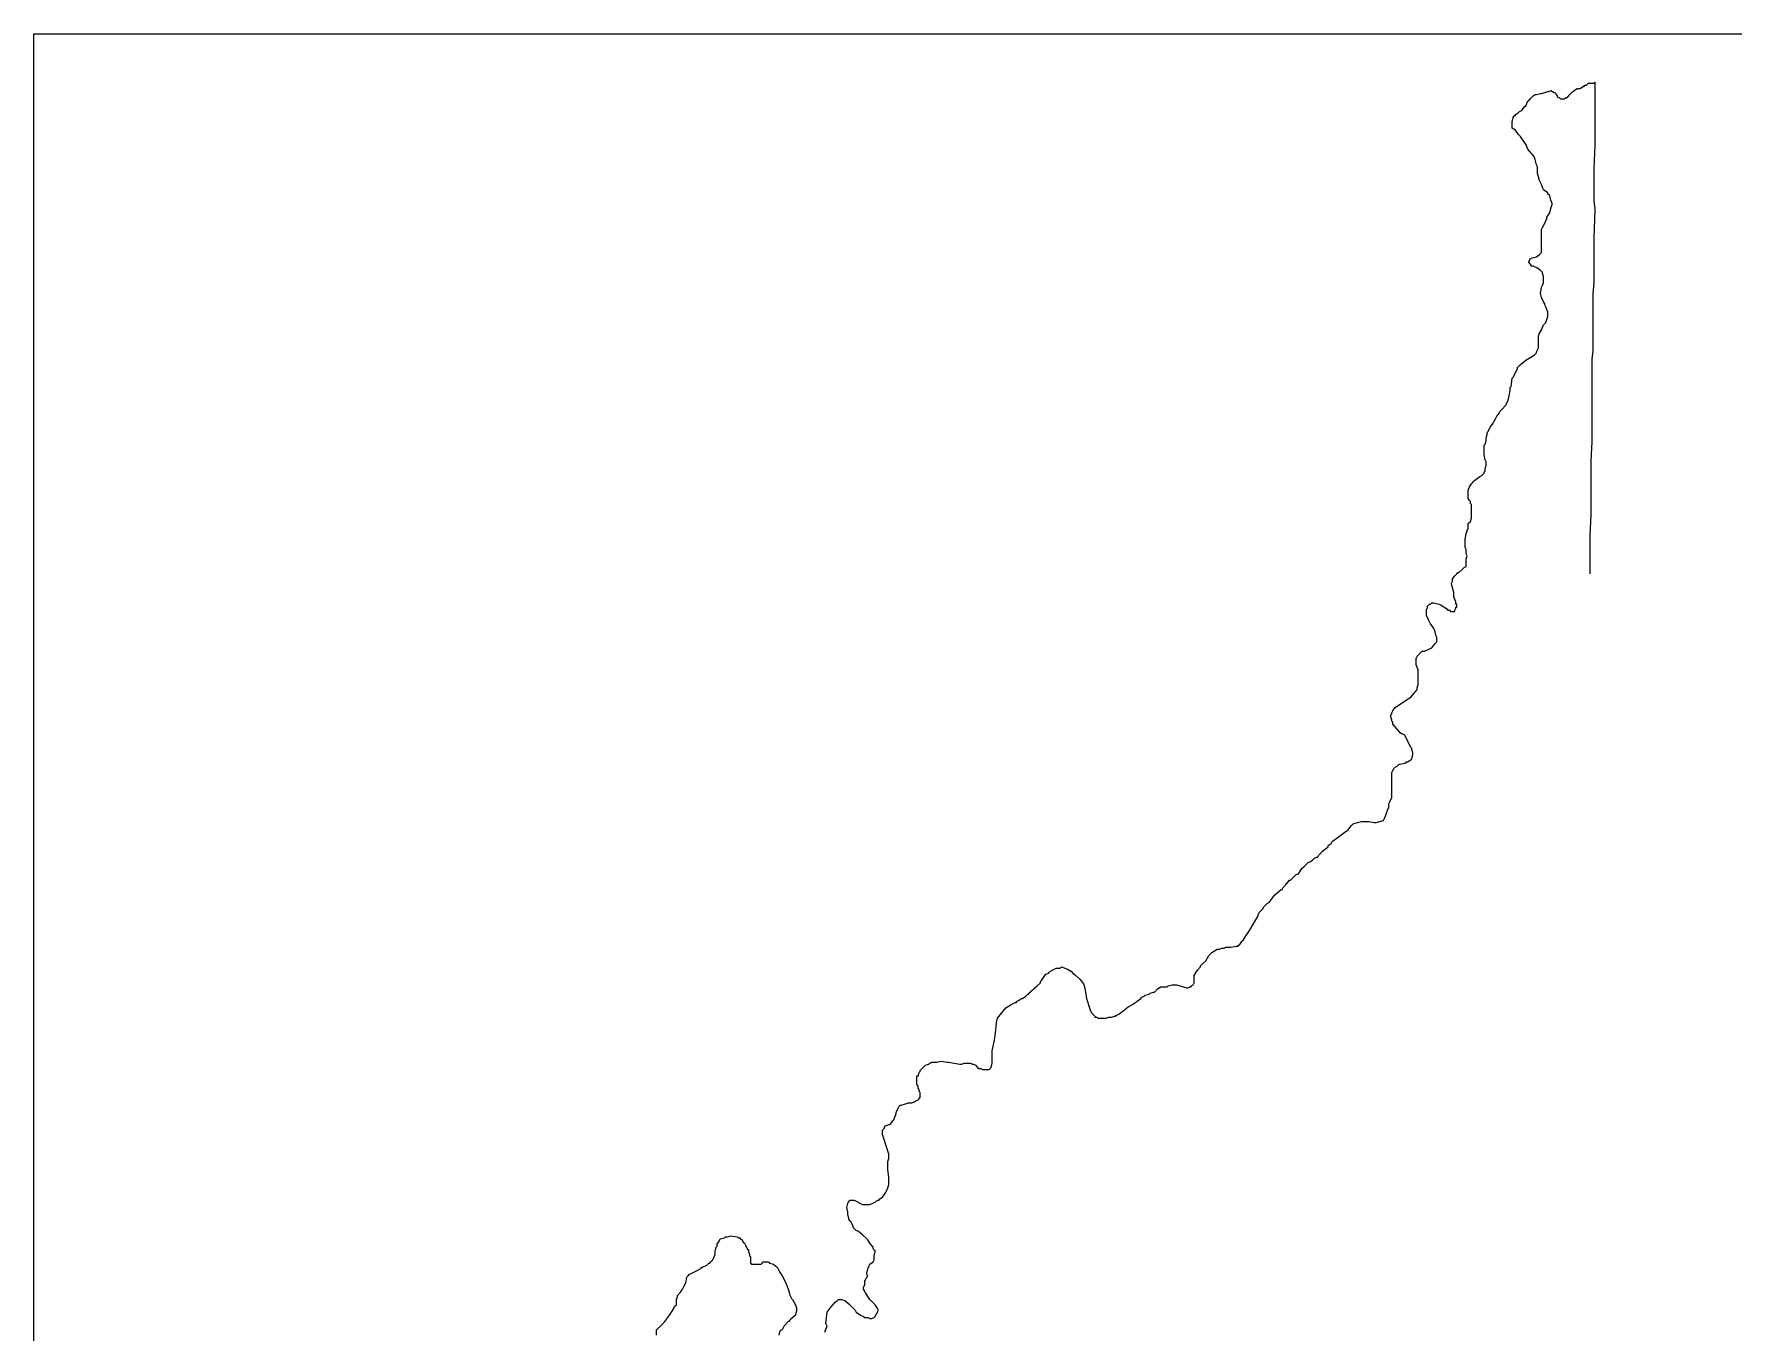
# Model space of a CAD drawing. Extents: x 0.1 to 10.9, y 0.1 to 8.4.
# Drawn here: x 0.09 to 5.51, y 4.24 to 8.37 of the extents above; entities that cross this region are included whole.
import ezdxf

# ---------------------------------------------------------------- set-up
doc = ezdxf.new("R2010")
doc.units = 0
doc.header["$MEASUREMENT"] = 0
doc.layers.add('STATE', color=7, linetype='CONTINUOUS')

# ---------------------------------------------------------------- blocks, each defined once
blk = doc.blocks.new('BLOCK_2')
at = {"layer": 'STATE'}
blk.add_lwpolyline([(0.0933, 0.0987), (0.0933, 8.3733), (10.9199, 8.3733), (10.9199, 0.0987), (0.0933, 0.0987)], dxfattribs=at)
at = {"layer": 'STATE', "color": 2}
for points in [[(2.0767, 4.226), (2.0767, 4.2427), (2.0933, 4.2593), (2.1033, 4.2693), (2.1133, 4.2827), (2.12, 4.2927), (2.1267, 4.3027), (2.1333, 4.3127), (2.1333, 4.316), (2.1367, 4.3193), (2.14, 4.3227), (2.14, 4.326), (2.14, 4.3394), (2.1433, 4.3494), (2.1433, 4.3527), (2.1533, 4.3627), (2.16, 4.3727), (2.1633, 4.3794), (2.17, 4.3927), (2.1733, 4.4094), (2.1767, 4.416), (2.18, 4.416), (2.18, 4.4194), (2.1867, 4.4227), (2.2, 4.4294), (2.22, 4.4394), (2.22, 4.4427), (2.2233, 4.4427), (2.2367, 4.4494), (2.2433, 4.456), (2.2467, 4.456), (2.25, 4.4594), (2.2567, 4.466), (2.2633, 4.4827), (2.2633, 4.486), (2.2633, 4.4927), (2.2667, 4.506), (2.27, 4.5094), (2.27, 4.5127), (2.27, 4.516), (2.2767, 4.526), (2.28, 4.5327), (2.2933, 4.5361), (2.2967, 4.5394), (2.3, 4.5394), (2.3033, 4.5394), (2.3133, 4.5427), (2.3333, 4.5394), (2.3367, 4.5361), (2.34, 4.5361), (2.3433, 4.5361), (2.3433, 4.5327), (2.35, 4.5294), (2.3533, 4.5227), (2.3567, 4.5194), (2.36, 4.5127), (2.3667, 4.4994), (2.37, 4.4994), (2.37, 4.496), (2.37, 4.4927), (2.3733, 4.4827), (2.3733, 4.4794), (2.3767, 4.476), (2.3767, 4.4694), (2.3767, 4.4594), (2.3767, 4.456), (2.38, 4.4527), (2.3833, 4.4527), (2.39, 4.4527), (2.4033, 4.4527), (2.41, 4.4527), (2.4133, 4.456), (2.4167, 4.4594), (2.4333, 4.4594), (2.4367, 4.456), (2.45, 4.4527), (2.4567, 4.446), (2.46, 4.4427), (2.4633, 4.4394), (2.47, 4.426), (2.4767, 4.416), (2.49, 4.3894), (2.4967, 4.3727), (2.5, 4.3594), (2.5, 4.356), (2.5033, 4.3494), (2.5067, 4.3427), (2.51, 4.3394), (2.52, 4.3227), (2.5233, 4.3127), (2.5233, 4.3027), (2.52, 4.2927), (2.52, 4.2893), (2.5033, 4.276), (2.5, 4.2727), (2.5, 4.2693), (2.4967, 4.2693), (2.4867, 4.2593), (2.4833, 4.256), (2.4767, 4.2427), (2.47, 4.2393), (2.4667, 4.226)], [(2.6133, 4.236), (2.62, 4.256), (2.6167, 4.2627), (2.62, 4.2994), (2.6333, 4.316), (2.6467, 4.3327), (2.6533, 4.336), (2.6567, 4.3394), (2.6633, 4.3394), (2.6667, 4.3394), (2.6767, 4.336), (2.69, 4.326), (2.71, 4.306), (2.7133, 4.2994), (2.7267, 4.2893), (2.7367, 4.286), (2.74, 4.2827), (2.75, 4.2827), (2.7567, 4.2793), (2.7633, 4.2793), (2.77, 4.2827), (2.7733, 4.286), (2.7767, 4.2927), (2.78, 4.296), (2.7833, 4.306), (2.78, 4.3127), (2.7733, 4.3227), (2.7667, 4.3294), (2.7567, 4.3394), (2.75, 4.3494), (2.7433, 4.3594), (2.74, 4.3627), (2.74, 4.366), (2.7367, 4.3727), (2.7367, 4.376), (2.7367, 4.3794), (2.74, 4.386), (2.74, 4.396), (2.74, 4.3994), (2.75, 4.416), (2.7467, 4.4194), (2.7467, 4.426), (2.75, 4.436), (2.75, 4.4394), (2.7533, 4.4427), (2.7533, 4.446), (2.7567, 4.4527), (2.7667, 4.4594), (2.77, 4.466), (2.77, 4.476), (2.77, 4.4794), (2.7733, 4.4927), (2.7733, 4.496), (2.77, 4.496), (2.7667, 4.5027), (2.7667, 4.506), (2.7567, 4.5194), (2.75, 4.5294), (2.7467, 4.5327), (2.7333, 4.5461), (2.72, 4.5561), (2.7133, 4.5594), (2.7067, 4.5661), (2.7033, 4.5694), (2.7033, 4.5727), (2.7, 4.5794), (2.6967, 4.5861), (2.6933, 4.5894), (2.69, 4.5961), (2.69, 4.5994), (2.6867, 4.6094), (2.6867, 4.6161), (2.6867, 4.6194), (2.6833, 4.6327), (2.6867, 4.6461), (2.69, 4.6527), (2.6933, 4.6561), (2.6967, 4.6561), (2.7033, 4.6561), (2.7067, 4.6561), (2.7133, 4.6527), (2.7267, 4.6461), (2.7333, 4.6427), (2.7367, 4.6427), (2.7433, 4.6427), (2.7533, 4.6427), (2.7567, 4.6427), (2.7733, 4.6494), (2.7767, 4.6527), (2.7833, 4.6561), (2.7867, 4.6561), (2.7867, 4.6594), (2.7967, 4.6661), (2.8067, 4.6794), (2.81, 4.6861), (2.8133, 4.6961), (2.8167, 4.7061), (2.8167, 4.7294), (2.8133, 4.7528), (2.8133, 4.7628), (2.8133, 4.7794), (2.8167, 4.7894), (2.8167, 4.8028), (2.8, 4.8561), (2.7967, 4.8661), (2.7967, 4.8694), (2.7967, 4.8728), (2.7967, 4.8761), (2.7967, 4.8794), (2.8, 4.8828), (2.8033, 4.8861), (2.8033, 4.8894), (2.8067, 4.8928), (2.8233, 4.8994), (2.83, 4.9094), (2.8333, 4.9128), (2.84, 4.9328), (2.84, 4.9361), (2.8467, 4.9494), (2.85, 4.9561), (2.8533, 4.9595), (2.8567, 4.9595), (2.8667, 4.9628), (2.88, 4.9661), (2.89, 4.9661), (2.8967, 4.9695), (2.9, 4.9695), (2.9033, 4.9728), (2.91, 4.9761), (2.9133, 4.9795), (2.9133, 4.9828), (2.9167, 4.9828), (2.9167, 4.9861), (2.9167, 4.9895), (2.9167, 4.9961), (2.9167, 4.9995), (2.9133, 5.0028), (2.9133, 5.0095), (2.91, 5.0128), (2.91, 5.0195), (2.9067, 5.0261), (2.9067, 5.0295), (2.9067, 5.0328), (2.9067, 5.0428), (2.9067, 5.0528), (2.91, 5.0528), (2.9133, 5.0628), (2.9167, 5.0661), (2.9167, 5.0695), (2.92, 5.0728), (2.9333, 5.0861), (2.9433, 5.0895), (2.9533, 5.0961), (2.9567, 5.0961), (2.97, 5.0961), (2.9833, 5.0995), (3.0033, 5.0961), (3.0067, 5.0961), (3.0433, 5.0895), (3.05, 5.0895), (3.0567, 5.0928), (3.06, 5.0928), (3.0633, 5.0928), (3.0667, 5.0928), (3.0733, 5.0928), (3.0767, 5.0928), (3.0833, 5.0895), (3.0866, 5.0895), (3.0933, 5.0861), (3.1, 5.0795), (3.1033, 5.0761), (3.1066, 5.0761), (3.11, 5.0761), (3.1167, 5.0728), (3.1367, 5.0728), (3.1433, 5.0795), (3.1467, 5.0928), (3.1467, 5.1095), (3.1467, 5.1195), (3.1467, 5.1261), (3.1467, 5.1328), (3.1533, 5.1662), (3.1567, 5.1895), (3.16, 5.2195), (3.16, 5.2228), (3.1633, 5.2362), (3.19, 5.2695), (3.2, 5.2762), (3.2067, 5.2795), (3.22, 5.2862), (3.2233, 5.2862), (3.2233, 5.2895), (3.23, 5.2928), (3.24, 5.2995), (3.2433, 5.2995), (3.2533, 5.3062), (3.26, 5.3128), (3.2633, 5.3128), (3.2633, 5.3162), (3.29, 5.3395), (3.3, 5.3495), (3.3, 5.3528), (3.3033, 5.3562), (3.3167, 5.3762), (3.3267, 5.3795), (3.3267, 5.3829), (3.35, 5.3962), (3.3633, 5.3962), (3.3667, 5.3995), (3.3867, 5.3928), (3.3966, 5.3862), (3.4, 5.3862), (3.4, 5.3829), (3.4133, 5.3729), (3.4266, 5.3595), (3.4367, 5.3462), (3.44, 5.3362), (3.4433, 5.3195), (3.4466, 5.2995), (3.4567, 5.2695), (3.46, 5.2595), (3.4633, 5.2528), (3.4666, 5.2495), (3.4733, 5.2428), (3.4733, 5.2395), (3.4767, 5.2395), (3.48, 5.2395), (3.4833, 5.2362), (3.49, 5.2362), (3.5, 5.2362), (3.5067, 5.2362), (3.51, 5.2362), (3.5166, 5.2395), (3.5233, 5.2395), (3.5267, 5.2395), (3.5366, 5.2428), (3.54, 5.2428), (3.54, 5.2462), (3.5433, 5.2462), (3.55, 5.2495), (3.5633, 5.2595), (3.58, 5.2728), (3.5933, 5.2795), (3.62, 5.2995), (3.6233, 5.3028), (3.63, 5.3062), (3.6333, 5.3095), (3.6466, 5.3128), (3.65, 5.3162), (3.66, 5.3195), (3.6633, 5.3195), (3.6733, 5.3295), (3.6833, 5.3362), (3.7, 5.3362), (3.7033, 5.3362), (3.7067, 5.3395), (3.72, 5.3428), (3.7333, 5.3428), (3.7666, 5.3328), (3.77, 5.3328), (3.7767, 5.3362), (3.78, 5.3362), (3.78, 5.3395), (3.7866, 5.3428), (3.79, 5.3495), (3.79, 5.3562), (3.79, 5.3595), (3.79, 5.3695), (3.79, 5.3729), (3.7967, 5.3829), (3.8, 5.3895), (3.81, 5.3995), (3.81, 5.4029), (3.8167, 5.4095), (3.8266, 5.4195), (3.8366, 5.4362), (3.8433, 5.4429), (3.8466, 5.4462), (3.8633, 5.4562), (3.87, 5.4562), (3.8766, 5.4595), (3.8867, 5.4595), (3.89, 5.4629), (3.8966, 5.4629), (3.9, 5.4629), (3.9033, 5.4629), (3.9067, 5.4629), (3.9233, 5.4662), (3.93, 5.4662), (3.93, 5.4695), (3.9333, 5.4695), (3.94, 5.4762), (3.94, 5.4795), (3.9466, 5.4862), (3.9533, 5.4962), (3.9666, 5.5162), (3.9933, 5.5629), (3.9933, 5.5662), (3.9966, 5.5729), (4.01, 5.5862), (4.01, 5.5895), (4.0233, 5.6029), (4.03, 5.6062), (4.0366, 5.6162), (4.0466, 5.6296), (4.06, 5.6396), (4.0667, 5.6462), (4.07, 5.6462), (4.0733, 5.6529), (4.0766, 5.6562), (4.08, 5.6596), (4.0833, 5.6629), (4.0833, 5.6662), (4.0866, 5.6662), (4.0933, 5.6762), (4.0966, 5.6762), (4.1066, 5.6862), (4.1133, 5.6929), (4.12, 5.6962), (4.1233, 5.6962), (4.1233, 5.6996), (4.1266, 5.7029), (4.1333, 5.7129), (4.14, 5.7196), (4.1533, 5.7329), (4.16, 5.7362), (4.1666, 5.7396), (4.17, 5.7429), (4.1733, 5.7462), (4.18, 5.7496), (4.1833, 5.7496), (4.1866, 5.7562), (4.2, 5.7696), (4.2166, 5.7829), (4.2166, 5.7862), (4.2266, 5.7929), (4.23, 5.7996), (4.27, 5.8296), (4.28, 5.8363), (4.29, 5.8496), (4.2966, 5.8563), (4.31, 5.8596), (4.3233, 5.8629), (4.3266, 5.8629), (4.3466, 5.8629), (4.3633, 5.8596), (4.37, 5.8596), (4.3933, 5.8663), (4.4, 5.8829), (4.4066, 5.9029), (4.41, 5.9063), (4.41, 5.9096), (4.41, 5.9129), (4.41, 5.9163), (4.41, 5.9196), (4.4133, 5.9263), (4.42, 5.9396), (4.42, 5.9563), (4.42, 5.9629), (4.42, 5.9929), (4.42, 5.9996), (4.42, 6.0129), (4.42, 6.0196), (4.4233, 6.0263), (4.4266, 6.033), (4.43, 6.0363), (4.4366, 6.0396), (4.4433, 6.0463), (4.4466, 6.0463), (4.46, 6.0496), (4.4633, 6.0496), (4.4666, 6.053), (4.47, 6.053), (4.48, 6.0596), (4.4833, 6.063), (4.4866, 6.0763), (4.4866, 6.083), (4.4833, 6.093), (4.4833, 6.0963), (4.48, 6.0996), (4.4766, 6.1063), (4.46, 6.1396), (4.45, 6.143), (4.4466, 6.1463), (4.4433, 6.1496), (4.4233, 6.173), (4.4233, 6.1796), (4.42, 6.183), (4.42, 6.1863), (4.4166, 6.1963), (4.4166, 6.1996), (4.4166, 6.203), (4.42, 6.2063), (4.42, 6.2096), (4.4233, 6.2163), (4.43, 6.2263), (4.46, 6.2463), (4.48, 6.2597), (4.4966, 6.2797), (4.5, 6.283), (4.5, 6.2897), (4.5033, 6.2997), (4.5033, 6.3097), (4.5033, 6.3363), (4.5033, 6.3397), (4.5033, 6.3463), (4.4966, 6.363), (4.4966, 6.3663), (4.4966, 6.3797), (4.4966, 6.383), (4.5, 6.3897), (4.5066, 6.3963), (4.5166, 6.4063), (4.5233, 6.4063), (4.5466, 6.4163), (4.5566, 6.4297), (4.5633, 6.4363), (4.5633, 6.4497), (4.56, 6.4564), (4.56, 6.4597), (4.5566, 6.4697), (4.5566, 6.473), (4.5533, 6.4764), (4.5533, 6.4797), (4.5433, 6.493), (4.5366, 6.5064), (4.53, 6.5197), (4.53, 6.5264), (4.53, 6.5364), (4.53, 6.5397), (4.5333, 6.543), (4.5333, 6.5464), (4.5333, 6.5497), (4.5366, 6.553), (4.54, 6.5564), (4.5433, 6.5564), (4.5466, 6.5597), (4.5533, 6.5597), (4.57, 6.5564), (4.5766, 6.553), (4.5966, 6.5397), (4.5966, 6.5364), (4.6, 6.5364), (4.6033, 6.5364), (4.6066, 6.533), (4.6133, 6.533), (4.6166, 6.533), (4.62, 6.533), (4.62, 6.5364), (4.6233, 6.543), (4.6233, 6.5464), (4.6266, 6.5464), (4.6266, 6.5497), (4.6266, 6.553), (4.6266, 6.5564), (4.6233, 6.5564), (4.6233, 6.5597), (4.6233, 6.563), (4.6166, 6.5797), (4.6166, 6.593), (4.61, 6.6197), (4.61, 6.623), (4.6133, 6.6297), (4.6133, 6.6364), (4.62, 6.6464), (4.6233, 6.6497), (4.6266, 6.653), (4.63, 6.6564), (4.6333, 6.6564), (4.6433, 6.6664), (4.65, 6.673), (4.6566, 6.6764), (4.6566, 6.6864), (4.6566, 6.6897), (4.6566, 6.6964), (4.6566, 6.6997), (4.66, 6.7097), (4.6566, 6.7164), (4.6566, 6.7231), (4.6566, 6.7297), (4.6533, 6.7364), (4.6533, 6.7464), (4.6533, 6.7497), (4.6533, 6.7531), (4.6533, 6.7564), (4.6533, 6.7597), (4.6533, 6.7631), (4.6566, 6.7797), (4.66, 6.7897), (4.66, 6.7931), (4.6633, 6.7964), (4.6633, 6.8064), (4.6633, 6.8131), (4.67, 6.8197), (4.6733, 6.8297), (4.6733, 6.8331), (4.6733, 6.8531), (4.6733, 6.8564), (4.6733, 6.8597), (4.6733, 6.8631), (4.6733, 6.8664), (4.6733, 6.8697), (4.6733, 6.8731), (4.67, 6.8764), (4.67, 6.8797), (4.67, 6.8831), (4.6666, 6.8864), (4.6633, 6.8931), (4.6633, 6.9098), (4.6633, 6.9131), (4.6633, 6.9198), (4.6666, 6.9298), (4.6733, 6.9398), (4.6766, 6.9431), (4.68, 6.9464), (4.6833, 6.9498), (4.7, 6.9631), (4.7066, 6.9664), (4.7133, 6.9731), (4.7133, 6.9764), (4.7166, 6.9798), (4.7166, 6.9864), (4.72, 6.9998), (4.72, 7.0031), (4.72, 7.0064), (4.72, 7.0098), (4.7166, 7.0164), (4.7133, 7.0331), (4.7133, 7.0431), (4.7133, 7.0598), (4.7133, 7.0631), (4.7166, 7.0664), (4.72, 7.0764), (4.72, 7.0798), (4.72, 7.0831), (4.72, 7.0864), (4.7233, 7.0964), (4.7233, 7.1031), (4.7266, 7.1065), (4.7333, 7.1198), (4.74, 7.1298), (4.75, 7.1465), (4.7566, 7.1598), (4.76, 7.1631), (4.7633, 7.1698), (4.7666, 7.1731), (4.77, 7.1765), (4.7833, 7.1898), (4.79, 7.2065), (4.7933, 7.2198), (4.7966, 7.2365), (4.7966, 7.2465), (4.8, 7.2498), (4.8033, 7.2765), (4.8066, 7.2798), (4.82, 7.3065), (4.82, 7.3098), (4.83, 7.3198), (4.8333, 7.3231), (4.8466, 7.3332), (4.8733, 7.3498), (4.88, 7.3565), (4.88, 7.3598), (4.8866, 7.3732), (4.8866, 7.3898), (4.8866, 7.4032), (4.8866, 7.4098), (4.89, 7.4198), (4.8966, 7.4298), (4.9033, 7.4465), (4.91, 7.4532), (4.9133, 7.4632), (4.9166, 7.4732), (4.9166, 7.4765), (4.9166, 7.4865), (4.91, 7.5032), (4.9066, 7.5098), (4.9066, 7.5132), (4.9033, 7.5198), (4.8966, 7.5332), (4.8933, 7.5465), (4.8966, 7.5665), (4.9, 7.5732), (4.9033, 7.5799), (4.9033, 7.5999), (4.9, 7.6099), (4.9, 7.6132), (4.8933, 7.6199), (4.8833, 7.6265), (4.87, 7.6332), (4.8633, 7.6332), (4.8633, 7.6365), (4.8566, 7.6465), (4.86, 7.6565), (4.8666, 7.6599), (4.88, 7.6632), (4.89, 7.6699), (4.8966, 7.6765), (4.8966, 7.6865), (4.8966, 7.7132), (4.8966, 7.7199), (4.8966, 7.7299), (4.8966, 7.7332), (4.8966, 7.7365), (4.8966, 7.7499), (4.9, 7.7566), (4.91, 7.7766), (4.91, 7.7799), (4.9133, 7.7832), (4.9133, 7.7899), (4.9233, 7.8032), (4.9266, 7.8166), (4.93, 7.8299), (4.93, 7.8332), (4.9266, 7.8432), (4.9233, 7.8566), (4.9233, 7.8599), (4.9166, 7.8632), (4.9166, 7.8666), (4.9033, 7.8766), (4.8966, 7.8932), (4.89, 7.9066), (4.8833, 7.9299), (4.8833, 7.9332), (4.8833, 7.9399), (4.8833, 7.9499), (4.88, 7.9566), (4.8766, 7.9733), (4.8733, 7.9832), (4.8666, 7.9899), (4.8633, 7.9933), (4.8533, 8.0066), (4.85, 8.0133), (4.85, 8.0166), (4.83, 8.0466), (4.8233, 8.0533), (4.8133, 8.0666), (4.8033, 8.0733), (4.8033, 8.0833), (4.8033, 8.0933), (4.8066, 8.1066), (4.81, 8.1133), (4.8133, 8.1133), (4.8133, 8.1166), (4.8233, 8.1233), (4.8266, 8.1266), (4.8333, 8.1299), (4.8433, 8.1433), (4.8466, 8.1433), (4.8533, 8.1599), (4.8566, 8.1599), (4.86, 8.1666), (4.8633, 8.1699), (4.8666, 8.1733), (4.87, 8.1766), (4.8766, 8.18), (4.88, 8.18), (4.8933, 8.1833), (4.8966, 8.1833), (4.9066, 8.1866), (4.9166, 8.19), (4.92, 8.19), (4.9266, 8.1933), (4.9366, 8.1866), (4.94, 8.1866), (4.9433, 8.18), (4.9466, 8.1766), (4.9466, 8.1733), (4.9533, 8.1699), (4.9566, 8.1666), (4.96, 8.1666), (4.9633, 8.1666), (4.9666, 8.1666), (4.97, 8.1666), (4.9733, 8.1699), (4.9766, 8.1699), (4.98, 8.1733), (4.9866, 8.18), (4.9933, 8.1866), (4.9966, 8.19), (5.01, 8.2), (5.0166, 8.2), (5.02, 8.2), (5.03, 8.2066), (5.0333, 8.2066), (5.0333, 8.21), (5.0366, 8.21), (5.04, 8.21), (5.0433, 8.2133), (5.0466, 8.2166), (5.05, 8.2166), (5.0566, 8.2166), (5.06, 8.2166), (5.0633, 8.2166), (5.0666, 8.22), (5.0666, 8.1699), (5.0666, 8.1133), (5.0666, 8.1099), (5.0666, 8.0366), (5.0666, 8.0199), (5.0633, 7.9432), (5.0633, 7.9399), (5.0633, 7.8699), (5.0633, 7.8566), (5.0633, 7.8466), (5.0633, 7.8399), (5.0666, 7.8166), (5.0666, 7.8132), (5.0633, 7.7232), (5.0633, 7.6765), (5.0633, 7.6632), (5.0633, 7.5932), (5.0633, 7.5899), (5.0633, 7.5799), (5.06, 7.5465), (5.06, 7.5365), (5.06, 7.5332), (5.06, 7.5032), (5.06, 7.4732), (5.06, 7.4232), (5.06, 7.3932), (5.06, 7.3632), (5.0566, 7.3365), (5.0566, 7.3098), (5.0566, 7.3065), (5.0566, 7.1931), (5.0566, 7.1398), (5.0566, 7.1098), (5.0566, 7.0731), (5.0533, 7.0131), (5.0533, 6.9798), (5.0533, 6.9598), (5.0533, 6.9198), (5.0533, 6.9164), (5.0533, 6.9098), (5.0533, 6.8964), (5.0533, 6.8397), (5.05, 6.7764), (5.05, 6.6597), (5.05, 6.653)]]:
    blk.add_lwpolyline(points, dxfattribs=at)

msp = doc.modelspace()

# ---------------------------------------------------------------- block references
at = {"layer": 'STATE'}
msp.add_blockref('BLOCK_2', (0, 0), dxfattribs=at)

doc.saveas('drawing.dxf')
